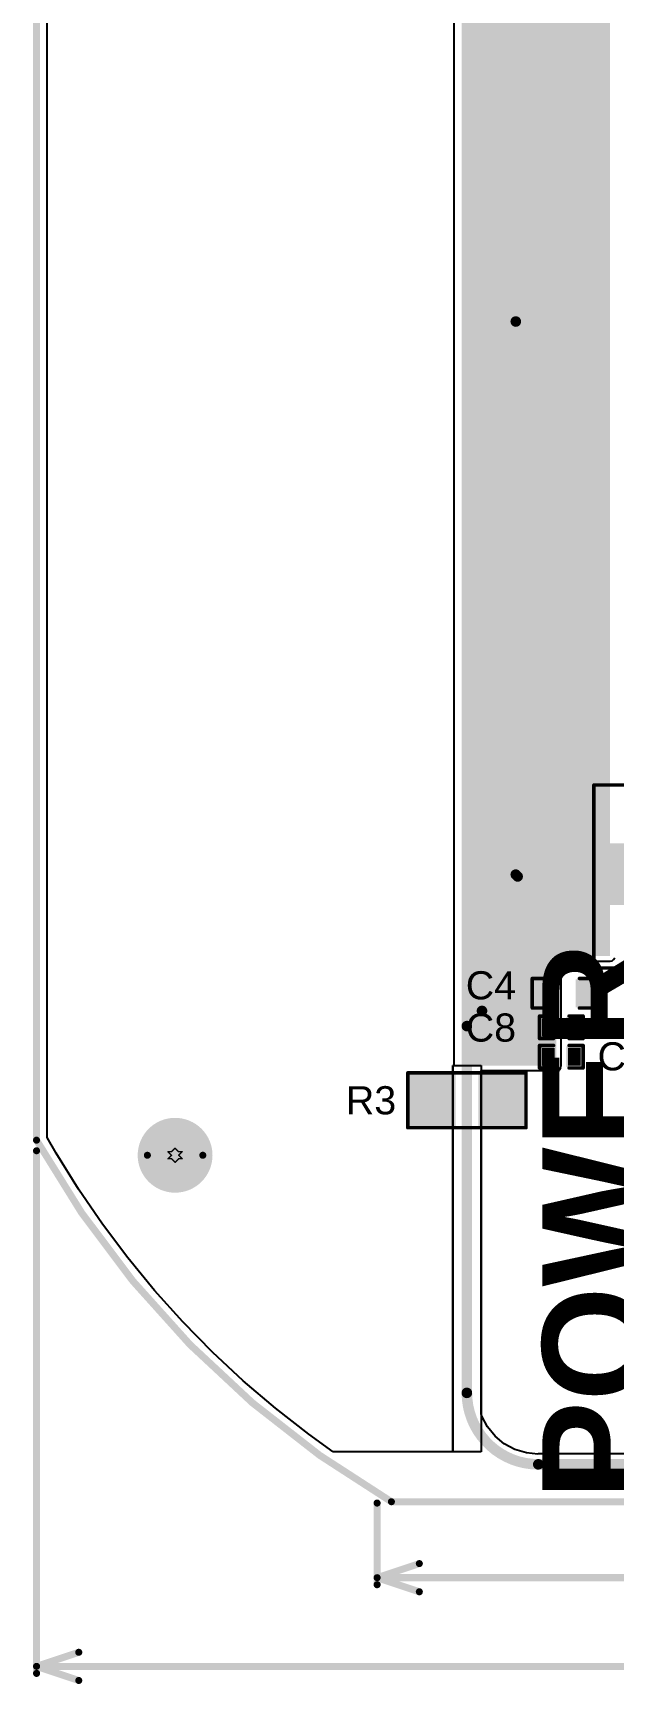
# Model space of a CAD drawing. Header units: inches. Extents: x -5 to 433, y -20 to 71.
# Drawn here: x -5.1 to 15.8, y -19.1 to 40.5 of the extents above; entities that cross this region are included whole.
import ezdxf

# ---------------------------------------------------------------- set-up
doc = ezdxf.new("R2010")
doc.units = ezdxf.units.IN
for name, color, linetype in [('Board Outline', 216, 'Continuous'), ('Bottom Layer', 5, 'Continuous'), ('Bottom Solder', 6, 'Continuous'), ('Deimensions', 6, 'Continuous'), ('Drill Drawing', 1, 'Continuous'), ('Multi-Layer', 9, 'Continuous'), ('Pad Holes', 156, 'Continuous'), ('Top Layer', 1, 'Continuous'), ('Top Overlay', 2, 'Continuous'), ('Top Paste', 8, 'Continuous'), ('Top Solder', 216, 'Continuous')]:
    doc.layers.add(name, color=color, linetype=linetype)
doc.styles.add('Arial', font='', dxfattribs={"height": 0.2})
doc.styles.add('Arial_Bold', font='', dxfattribs={"height": 0.2})
doc.styles.get('Arial').set_extended_font_data('Arial')
doc.styles.get('Arial_Bold').set_extended_font_data('Arial', bold=True)

# ---------------------------------------------------------------- blocks, each defined once
blk = doc.blocks.new('R___1206_1')
at = {"layer": 'Top Layer'}
for points in [[(-2.032, 0.889), (-0.508, 0.889), (-0.508, -0.889), (-2.032, -0.889)], [(0.508, 0.889), (2.032, 0.889), (2.032, -0.889), (0.508, -0.889)]]:
    blk.add_hatch(color=1, dxfattribs=at).paths.add_polyline_path(points)
at = {"layer": 'Top Paste'}
for points in [[(-2.032, 0.889), (-0.508, 0.889), (-0.508, -0.889), (-2.032, -0.889)], [(0.508, 0.889), (2.032, 0.889), (2.032, -0.889), (0.508, -0.889)]]:
    blk.add_hatch(color=8, dxfattribs=at).paths.add_polyline_path(points)
at = {"layer": 'Top Solder'}
for points in [[(-2.1336, 0.9906), (-0.4064, 0.9906), (-0.4064, -0.9906), (-2.1336, -0.9906)], [(0.4064, 0.9906), (2.1336, 0.9906), (2.1336, -0.9906), (0.4064, -0.9906)]]:
    blk.add_hatch(color=216, dxfattribs=at).paths.add_polyline_path(points)
at = {"layer": 'Top Overlay'}
for points in [[(-2.1336, 0.9906, 0.127, 0.127, 0), (2.1336, 0.9906, 0.127, 0.127, 0)], [(-2.1336, -0.9906, 0.127, 0.127, 0), (-2.1336, 0.9906, 0.127, 0.127, 0)], [(2.1336, -0.9906, 0.127, 0.127, 0), (2.1336, 0.9906, 0.127, 0.127, 0)], [(-2.1336, -0.9906, 0.127, 0.127, 0), (2.1336, -0.9906, 0.127, 0.127, 0)]]:
    blk.add_lwpolyline(points, format="xyseb", dxfattribs=at)
for points in [[(-2.16535, 0.9906, 0.0635, 0.0635, 1), (-2.10185, 0.9906, 0.0635, 0.0635, 1)], [(-2.16535, 0.9906, 0.0635, 0.0635, 1), (-2.10185, 0.9906, 0.0635, 0.0635, 1)], [(2.10185, 0.9906, 0.0635, 0.0635, 1), (2.16535, 0.9906, 0.0635, 0.0635, 1)], [(2.10185, 0.9906, 0.0635, 0.0635, 1), (2.16535, 0.9906, 0.0635, 0.0635, 1)], [(-2.16535, -0.9906, 0.0635, 0.0635, 1), (-2.10185, -0.9906, 0.0635, 0.0635, 1)], [(-2.16535, -0.9906, 0.0635, 0.0635, 1), (-2.10185, -0.9906, 0.0635, 0.0635, 1)], [(2.10185, -0.9906, 0.0635, 0.0635, 1), (2.16535, -0.9906, 0.0635, 0.0635, 1)], [(2.10185, -0.9906, 0.0635, 0.0635, 1), (2.16535, -0.9906, 0.0635, 0.0635, 1)]]:
    blk.add_lwpolyline(points, format="xyseb", close=True, dxfattribs=at)
blk = doc.blocks.new('SOT__223_2')
at = {"layer": 'Top Layer'}
for points in [[(-1.9, 4.05), (1.9, 4.05), (1.9, 2.05), (-1.9, 2.05)], [(-3.05, -2.05), (-1.55, -2.05), (-1.55, -4.05), (-3.05, -4.05)], [(-0.75, -2.05), (0.75, -2.05), (0.75, -4.05), (-0.75, -4.05)], [(1.55, -2.05), (3.05, -2.05), (3.05, -4.05), (1.55, -4.05)]]:
    blk.add_hatch(color=1, dxfattribs=at).paths.add_polyline_path(points)
at = {"layer": 'Top Paste'}
for points in [[(-1.9, 4.05), (1.9, 4.05), (1.9, 2.05), (-1.9, 2.05)], [(-3.05, -2.05), (-1.55, -2.05), (-1.55, -4.05), (-3.05, -4.05)], [(-0.75, -2.05), (0.75, -2.05), (0.75, -4.05), (-0.75, -4.05)], [(1.55, -2.05), (3.05, -2.05), (3.05, -4.05), (1.55, -4.05)]]:
    blk.add_hatch(color=8, dxfattribs=at).paths.add_polyline_path(points)
at = {"layer": 'Top Solder'}
for points in [[(-2.002, 4.152), (2.002, 4.152), (2.002, 1.948), (-2.002, 1.948)], [(-3.152, -1.948), (-1.448, -1.948), (-1.448, -4.152), (-3.152, -4.152)], [(-0.852, -1.948), (0.852, -1.948), (0.852, -4.152), (-0.852, -4.152)], [(1.448, -1.948), (3.152, -1.948), (3.152, -4.152), (1.448, -4.152)]]:
    blk.add_hatch(color=216, dxfattribs=at).paths.add_polyline_path(points)
at = {"layer": 'Top Overlay'}
for points in [[(-3.302, 1.803, 0.127, 0.127, 0), (-3.302, -1.829, 0.127, 0.127, 0)], [(-3.302, 1.803, 0.127, 0.127, 0), (3.302, 1.803, 0.127, 0.127, 0)], [(3.302, 1.803, 0.127, 0.127, 0), (3.302, -1.829, 0.127, 0.127, 0)], [(-3.302, -1.829, 0.127, 0.127, 0), (3.302, -1.829, 0.127, 0.127, 0)], [(-3.353, -2.946, 0.2, 0.2, 0), (-3.353, -3.2, 0.2, 0.2, 0)], [(-3.353, -2.946, 0.2, 0.2, 0), (-3.226, -3.073, 0.2, 0.2, 0)], [(-3.226, -3.073, 0.2, 0.2, 0), (-3.353, -3.2, 0.2, 0.2, 0)]]:
    blk.add_lwpolyline(points, format="xyseb", dxfattribs=at)
for points in [[(-3.334, 1.803, 0.0635, 0.0635, 1), (-3.27, 1.803, 0.0635, 0.0635, 1)], [(-3.334, 1.803, 0.0635, 0.0635, 1), (-3.27, 1.803, 0.0635, 0.0635, 1)], [(3.27, 1.803, 0.0635, 0.0635, 1), (3.334, 1.803, 0.0635, 0.0635, 1)], [(3.27, 1.803, 0.0635, 0.0635, 1), (3.334, 1.803, 0.0635, 0.0635, 1)], [(-3.334, -1.829, 0.0635, 0.0635, 1), (-3.27, -1.829, 0.0635, 0.0635, 1)], [(-3.334, -1.829, 0.0635, 0.0635, 1), (-3.27, -1.829, 0.0635, 0.0635, 1)], [(3.27, -1.829, 0.0635, 0.0635, 1), (3.334, -1.829, 0.0635, 0.0635, 1)], [(3.27, -1.829, 0.0635, 0.0635, 1), (3.334, -1.829, 0.0635, 0.0635, 1)], [(-3.403, -2.946, 0.1, 0.1, 1), (-3.303, -2.946, 0.1, 0.1, 1)], [(-3.403, -2.946, 0.1, 0.1, 1), (-3.303, -2.946, 0.1, 0.1, 1)], [(-3.276, -3.073, 0.1, 0.1, 1), (-3.176, -3.073, 0.1, 0.1, 1)], [(-3.276, -3.073, 0.1, 0.1, 1), (-3.176, -3.073, 0.1, 0.1, 1)], [(-3.403, -3.2, 0.1, 0.1, 1), (-3.303, -3.2, 0.1, 0.1, 1)], [(-3.403, -3.2, 0.1, 0.1, 1), (-3.303, -3.2, 0.1, 0.1, 1)]]:
    blk.add_lwpolyline(points, format="xyseb", close=True, dxfattribs=at)
blk = doc.blocks.new('C___0402_4')
at = {"layer": 'Top Layer'}
for points in [[(-0.699, -0.318), (-0.699, 0.318), (-0.241, 0.318), (-0.241, -0.318)], [(0.241, -0.318), (0.241, 0.318), (0.699, 0.318), (0.699, -0.318)]]:
    blk.add_hatch(color=1, dxfattribs=at).paths.add_polyline_path(points)
at = {"layer": 'Top Paste'}
for points in [[(-0.699, -0.318), (-0.699, 0.318), (-0.241, 0.318), (-0.241, -0.318)], [(0.241, -0.318), (0.241, 0.318), (0.699, 0.318), (0.699, -0.318)]]:
    blk.add_hatch(color=8, dxfattribs=at).paths.add_polyline_path(points)
at = {"layer": 'Top Solder'}
for points in [[(-0.758, -0.377), (-0.758, 0.377), (-0.181, 0.377), (-0.181, -0.377)], [(0.181, -0.377), (0.181, 0.377), (0.758, 0.377), (0.758, -0.377)]]:
    blk.add_hatch(color=216, dxfattribs=at).paths.add_polyline_path(points)
at = {"layer": 'Top Overlay'}
for points in [[(-0.279, 0.406, 0.127, 0.127, 0), (-0.787, 0.406, 0.127, 0.127, 0)], [(-0.787, 0.406, 0.127, 0.127, 0), (-0.787, -0.406, 0.127, 0.127, 0)], [(0.787, 0.406, 0.127, 0.127, 0), (0.279, 0.406, 0.127, 0.127, 0)], [(0.787, 0.406, 0.127, 0.127, 0), (0.787, -0.406, 0.127, 0.127, 0)], [(-0.279, -0.406, 0.127, 0.127, 0), (-0.787, -0.406, 0.127, 0.127, 0)], [(0.787, -0.406, 0.127, 0.127, 0), (0.279, -0.406, 0.127, 0.127, 0)]]:
    blk.add_lwpolyline(points, format="xyseb", dxfattribs=at)
for points in [[(-0.819, 0.406, 0.0635, 0.0635, 1), (-0.756, 0.406, 0.0635, 0.0635, 1)], [(-0.819, 0.406, 0.0635, 0.0635, 1), (-0.756, 0.406, 0.0635, 0.0635, 1)], [(-0.311, 0.406, 0.0635, 0.0635, 1), (-0.248, 0.406, 0.0635, 0.0635, 1)], [(0.248, 0.406, 0.0635, 0.0635, 1), (0.311, 0.406, 0.0635, 0.0635, 1)], [(0.756, 0.406, 0.0635, 0.0635, 1), (0.819, 0.406, 0.0635, 0.0635, 1)], [(0.756, 0.406, 0.0635, 0.0635, 1), (0.819, 0.406, 0.0635, 0.0635, 1)], [(-0.819, -0.406, 0.0635, 0.0635, 1), (-0.756, -0.406, 0.0635, 0.0635, 1)], [(-0.819, -0.406, 0.0635, 0.0635, 1), (-0.756, -0.406, 0.0635, 0.0635, 1)], [(-0.311, -0.406, 0.0635, 0.0635, 1), (-0.248, -0.406, 0.0635, 0.0635, 1)], [(0.248, -0.406, 0.0635, 0.0635, 1), (0.311, -0.406, 0.0635, 0.0635, 1)], [(0.756, -0.406, 0.0635, 0.0635, 1), (0.819, -0.406, 0.0635, 0.0635, 1)], [(0.756, -0.406, 0.0635, 0.0635, 1), (0.819, -0.406, 0.0635, 0.0635, 1)]]:
    blk.add_lwpolyline(points, format="xyseb", close=True, dxfattribs=at)
blk = doc.blocks.new('C___0603_6')
at = {"layer": 'Top Layer'}
for points in [[(-0.381, 0.445), (-0.381, -0.445), (-1.143, -0.445), (-1.143, 0.445)], [(1.143, 0.445), (1.143, -0.445), (0.381, -0.445), (0.381, 0.445)]]:
    blk.add_hatch(color=1, dxfattribs=at).paths.add_polyline_path(points)
at = {"layer": 'Top Paste'}
for points in [[(-0.381, 0.445), (-0.381, -0.445), (-1.143, -0.445), (-1.143, 0.445)], [(1.143, 0.445), (1.143, -0.445), (0.381, -0.445), (0.381, 0.445)]]:
    blk.add_hatch(color=8, dxfattribs=at).paths.add_polyline_path(points)
at = {"layer": 'Top Solder'}
for points in [[(-0.321, 0.504), (-0.321, -0.504), (-1.203, -0.504), (-1.203, 0.504)], [(1.203, 0.504), (1.203, -0.504), (0.321, -0.504), (0.321, 0.504)]]:
    blk.add_hatch(color=216, dxfattribs=at).paths.add_polyline_path(points)
at = {"layer": 'Top Overlay'}
for points in [[(-1.245, 0.533, 0.127, 0.127, 0), (-1.245, -0.533, 0.127, 0.127, 0)], [(-0.457, 0.533, 0.127, 0.127, 0), (-1.245, 0.533, 0.127, 0.127, 0)], [(1.245, 0.533, 0.127, 0.127, 0), (0.457, 0.533, 0.127, 0.127, 0)], [(1.245, 0.533, 0.127, 0.127, 0), (1.245, -0.533, 0.127, 0.127, 0)], [(-0.457, -0.533, 0.127, 0.127, 0), (-1.245, -0.533, 0.127, 0.127, 0)], [(1.245, -0.533, 0.127, 0.127, 0), (0.457, -0.533, 0.127, 0.127, 0)]]:
    blk.add_lwpolyline(points, format="xyseb", dxfattribs=at)
for points in [[(-1.276, 0.533, 0.0635, 0.0635, 1), (-1.213, 0.533, 0.0635, 0.0635, 1)], [(-1.276, 0.533, 0.0635, 0.0635, 1), (-1.213, 0.533, 0.0635, 0.0635, 1)], [(-0.489, 0.533, 0.0635, 0.0635, 1), (-0.425, 0.533, 0.0635, 0.0635, 1)], [(0.425, 0.533, 0.0635, 0.0635, 1), (0.489, 0.533, 0.0635, 0.0635, 1)], [(1.213, 0.533, 0.0635, 0.0635, 1), (1.276, 0.533, 0.0635, 0.0635, 1)], [(1.213, 0.533, 0.0635, 0.0635, 1), (1.276, 0.533, 0.0635, 0.0635, 1)], [(-1.276, -0.533, 0.0635, 0.0635, 1), (-1.213, -0.533, 0.0635, 0.0635, 1)], [(-1.276, -0.533, 0.0635, 0.0635, 1), (-1.213, -0.533, 0.0635, 0.0635, 1)], [(-0.489, -0.533, 0.0635, 0.0635, 1), (-0.425, -0.533, 0.0635, 0.0635, 1)], [(0.425, -0.533, 0.0635, 0.0635, 1), (0.489, -0.533, 0.0635, 0.0635, 1)], [(1.213, -0.533, 0.0635, 0.0635, 1), (1.276, -0.533, 0.0635, 0.0635, 1)], [(1.213, -0.533, 0.0635, 0.0635, 1), (1.276, -0.533, 0.0635, 0.0635, 1)]]:
    blk.add_lwpolyline(points, format="xyseb", close=True, dxfattribs=at)
blk = doc.blocks.new('C___0402_39')
at = {"layer": 'Top Layer'}
for points in [[(-0.699, -0.318), (-0.699, 0.318), (-0.241, 0.318), (-0.241, -0.318)], [(0.241, -0.318), (0.241, 0.318), (0.699, 0.318), (0.699, -0.318)]]:
    blk.add_hatch(color=1, dxfattribs=at).paths.add_polyline_path(points)
at = {"layer": 'Top Paste'}
for points in [[(-0.699, -0.318), (-0.699, 0.318), (-0.241, 0.318), (-0.241, -0.318)], [(0.241, -0.318), (0.241, 0.318), (0.699, 0.318), (0.699, -0.318)]]:
    blk.add_hatch(color=8, dxfattribs=at).paths.add_polyline_path(points)
at = {"layer": 'Top Solder'}
for points in [[(-0.758, -0.377), (-0.758, 0.377), (-0.181, 0.377), (-0.181, -0.377)], [(0.181, -0.377), (0.181, 0.377), (0.758, 0.377), (0.758, -0.377)]]:
    blk.add_hatch(color=216, dxfattribs=at).paths.add_polyline_path(points)
at = {"layer": 'Top Overlay'}
for points in [[(-0.787, 0.406, 0.127, 0.127, 0), (-0.787, -0.406, 0.127, 0.127, 0)], [(-0.279, 0.406, 0.127, 0.127, 0), (-0.787, 0.406, 0.127, 0.127, 0)], [(0.787, 0.406, 0.127, 0.127, 0), (0.279, 0.406, 0.127, 0.127, 0)], [(0.787, 0.406, 0.127, 0.127, 0), (0.787, -0.406, 0.127, 0.127, 0)], [(-0.279, -0.406, 0.127, 0.127, 0), (-0.787, -0.406, 0.127, 0.127, 0)], [(0.787, -0.406, 0.127, 0.127, 0), (0.279, -0.406, 0.127, 0.127, 0)]]:
    blk.add_lwpolyline(points, format="xyseb", dxfattribs=at)
for points in [[(-0.819, 0.406, 0.0635, 0.0635, 1), (-0.756, 0.406, 0.0635, 0.0635, 1)], [(-0.819, 0.406, 0.0635, 0.0635, 1), (-0.756, 0.406, 0.0635, 0.0635, 1)], [(-0.311, 0.406, 0.0635, 0.0635, 1), (-0.248, 0.406, 0.0635, 0.0635, 1)], [(0.248, 0.406, 0.0635, 0.0635, 1), (0.311, 0.406, 0.0635, 0.0635, 1)], [(0.756, 0.406, 0.0635, 0.0635, 1), (0.819, 0.406, 0.0635, 0.0635, 1)], [(0.756, 0.406, 0.0635, 0.0635, 1), (0.819, 0.406, 0.0635, 0.0635, 1)], [(-0.819, -0.406, 0.0635, 0.0635, 1), (-0.756, -0.406, 0.0635, 0.0635, 1)], [(-0.819, -0.406, 0.0635, 0.0635, 1), (-0.756, -0.406, 0.0635, 0.0635, 1)], [(-0.311, -0.406, 0.0635, 0.0635, 1), (-0.248, -0.406, 0.0635, 0.0635, 1)], [(0.248, -0.406, 0.0635, 0.0635, 1), (0.311, -0.406, 0.0635, 0.0635, 1)], [(0.756, -0.406, 0.0635, 0.0635, 1), (0.819, -0.406, 0.0635, 0.0635, 1)], [(0.756, -0.406, 0.0635, 0.0635, 1), (0.819, -0.406, 0.0635, 0.0635, 1)]]:
    blk.add_lwpolyline(points, format="xyseb", close=True, dxfattribs=at)

msp = doc.modelspace()

# ---------------------------------------------------------------- hatches: boundary and pattern name
at = {"layer": 'Bottom Layer'}
h = msp.add_hatch(color=5, dxfattribs=at)
edge = h.paths.add_edge_path()
edge.add_arc((0, 0), 1.3, 0, 360)
at = {"layer": 'Bottom Solder'}
h = msp.add_hatch(color=6, dxfattribs=at)
edge = h.paths.add_edge_path()
edge.add_arc((0, 0), 1.35, 0, 360)
at = {"layer": 'Multi-Layer'}
h = msp.add_hatch(color=9, dxfattribs=at)
edge = h.paths.add_edge_path()
edge.add_arc((0, 0), 1.3, 0, 360)
at = {"layer": 'Pad Holes'}
h = msp.add_hatch(color=7, dxfattribs=at)
edge = h.paths.add_edge_path()
edge.add_arc((0, 0), 1, 0, 360)
at = {"layer": 'Top Layer'}
for points in [[(10.338, 7.188), (15.697, 7.188), (15.697, 56.947), (10.338, 56.947)], [(10.338, 7.188), (15.628, 7.188), (15.628, 12.929), (10.338, 12.929)], [(14.935, 9.027), (21.006, 9.027), (21.006, 11.252), (14.935, 11.252)], [(10.338, 3.238), (13.751, 3.238), (13.751, 9.677), (10.338, 9.677)]]:
    msp.add_hatch(color=1, dxfattribs=at).paths.add_polyline_path(points)
h = msp.add_hatch(color=1, dxfattribs=at)
edge = h.paths.add_edge_path()
edge.add_arc((0, 0), 1.3, 0, 360)
at = {"layer": 'Top Solder'}
h = msp.add_hatch(color=216, dxfattribs=at)
edge = h.paths.add_edge_path()
edge.add_arc((0, 0), 1.35, 0, 360)

# ---------------------------------------------------------------- linework, layer by layer
at = {"layer": 'Board Outline'}
for points in [[(-5, 0.544, 0.254, 0.254, 0), (-5, 48.544, 0.254, 0.254, 0)], [(7.805, -12.5, 0.254, 0.254, -0.132866), (-5, 0.544, 0.254, 0.254, 0)], [(-1, 0, 0.254, 0.254, -1), (1, 0, 0.254, 0.254, 0)], [(1, 0, 0.254, 0.254, -1), (-1, 0, 0.254, 0.254, 0)], [(7.805, -12.5, 0.254, 0.254, 0), (72.195, -12.5, 0.254, 0.254, 0)]]:
    msp.add_lwpolyline(points, format="xyseb", dxfattribs=at)
for points in [[(-5.063, 0.544, 0.127, 0.127, 1), (-4.936, 0.544, 0.127, 0.127, 1)], [(-5.063, 0.544, 0.127, 0.127, 1), (-4.936, 0.544, 0.127, 0.127, 1)], [(-1.064, 0, 0.127, 0.127, 1), (-0.937, 0, 0.127, 0.127, 1)], [(-1.064, 0, 0.127, 0.127, 1), (-0.937, 0, 0.127, 0.127, 1)], [(0.937, 0, 0.127, 0.127, 1), (1.064, 0, 0.127, 0.127, 1)], [(0.937, 0, 0.127, 0.127, 1), (1.064, 0, 0.127, 0.127, 1)], [(7.741, -12.5, 0.127, 0.127, 1), (7.868, -12.5, 0.127, 0.127, 1)], [(7.741, -12.5, 0.127, 0.127, 1), (7.868, -12.5, 0.127, 0.127, 1)]]:
    msp.add_lwpolyline(points, format="xyseb", close=True, dxfattribs=at)
at = {"layer": 'Deimensions'}
for points in [[(-5, -18.694, 0.254, 0.254, 0), (-5, 0.163, 0.254, 0.254, 0)], [(7.29, -15.494, 0.254, 0.254, 0), (7.29, -12.548, 0.254, 0.254, 0)], [(7.29, -15.24, 0.254, 0.254, 0), (8.814, -14.732, 0.254, 0.254, 0)], [(7.29, -15.24, 0.254, 0.254, 0), (8.814, -15.748, 0.254, 0.254, 0)], [(7.29, -15.24, 0.254, 0.254, 0), (34.105, -15.24, 0.254, 0.254, 0)], [(-5, -18.44, 0.254, 0.254, 0), (-3.476, -17.932, 0.254, 0.254, 0)], [(-5, -18.44, 0.254, 0.254, 0), (-3.476, -18.948, 0.254, 0.254, 0)], [(-5, -18.44, 0.254, 0.254, 0), (34.236, -18.44, 0.254, 0.254, 0)]]:
    msp.add_lwpolyline(points, format="xyseb", dxfattribs=at)
for points in [[(-5.063, 0.163, 0.127, 0.127, 1), (-4.936, 0.163, 0.127, 0.127, 1)], [(7.226, -12.548, 0.127, 0.127, 1), (7.353, -12.548, 0.127, 0.127, 1)], [(8.75, -14.732, 0.127, 0.127, 1), (8.877, -14.732, 0.127, 0.127, 1)], [(7.226, -15.24, 0.127, 0.127, 1), (7.353, -15.24, 0.127, 0.127, 1)], [(7.226, -15.24, 0.127, 0.127, 1), (7.353, -15.24, 0.127, 0.127, 1)], [(7.226, -15.24, 0.127, 0.127, 1), (7.353, -15.24, 0.127, 0.127, 1)], [(7.226, -15.494, 0.127, 0.127, 1), (7.353, -15.494, 0.127, 0.127, 1)], [(8.75, -15.748, 0.127, 0.127, 1), (8.877, -15.748, 0.127, 0.127, 1)], [(-3.539, -17.932, 0.127, 0.127, 1), (-3.412, -17.932, 0.127, 0.127, 1)], [(-5.063, -18.44, 0.127, 0.127, 1), (-4.936, -18.44, 0.127, 0.127, 1)], [(-5.063, -18.44, 0.127, 0.127, 1), (-4.936, -18.44, 0.127, 0.127, 1)], [(-5.063, -18.44, 0.127, 0.127, 1), (-4.936, -18.44, 0.127, 0.127, 1)], [(-5.063, -18.694, 0.127, 0.127, 1), (-4.936, -18.694, 0.127, 0.127, 1)], [(-3.539, -18.948, 0.127, 0.127, 1), (-3.412, -18.948, 0.127, 0.127, 1)]]:
    msp.add_lwpolyline(points, format="xyseb", close=True, dxfattribs=at)
at = {"layer": 'Drill Drawing'}
for points in [[(-0.254, 0.127, 0.0508, 0.0508, 0), (-0.127, 0, 0.0508, 0.0508, 0)], [(-0.254, 0.127, 0.0508, 0.0508, 0), (-0.127, 0.127, 0.0508, 0.0508, 0)], [(-0.254, -0.127, 0.0508, 0.0508, 0), (-0.127, 0, 0.0508, 0.0508, 0)], [(-0.127, 0.127, 0.0508, 0.0508, 0), (0, 0.254, 0.0508, 0.0508, 0)], [(0, 0.254, 0.0508, 0.0508, 0), (0.127, 0.127, 0.0508, 0.0508, 0)], [(0.127, 0.127, 0.0508, 0.0508, 0), (0.254, 0.127, 0.0508, 0.0508, 0)], [(0.127, 0, 0.0508, 0.0508, 0), (0.254, 0.127, 0.0508, 0.0508, 0)], [(0.127, 0, 0.0508, 0.0508, 0), (0.254, -0.127, 0.0508, 0.0508, 0)], [(-0.254, -0.127, 0.0508, 0.0508, 0), (-0.127, -0.127, 0.0508, 0.0508, 0)], [(-0.127, -0.127, 0.0508, 0.0508, 0), (0, -0.254, 0.0508, 0.0508, 0)], [(0, -0.254, 0.0508, 0.0508, 0), (0.127, -0.127, 0.0508, 0.0508, 0)], [(0.127, -0.127, 0.0508, 0.0508, 0), (0.254, -0.127, 0.0508, 0.0508, 0)]]:
    msp.add_lwpolyline(points, format="xyseb", dxfattribs=at)
for points in [[(-0.267, 0.127, 0.0254, 0.0254, 1), (-0.241, 0.127, 0.0254, 0.0254, 1)], [(-0.267, 0.127, 0.0254, 0.0254, 1), (-0.241, 0.127, 0.0254, 0.0254, 1)], [(-0.14, 0.127, 0.0254, 0.0254, 1), (-0.114, 0.127, 0.0254, 0.0254, 1)], [(-0.14, 0.127, 0.0254, 0.0254, 1), (-0.114, 0.127, 0.0254, 0.0254, 1)], [(-0.14, 0, 0.0254, 0.0254, 1), (-0.114, 0, 0.0254, 0.0254, 1)], [(-0.14, 0, 0.0254, 0.0254, 1), (-0.114, 0, 0.0254, 0.0254, 1)], [(-0.013, 0.254, 0.0254, 0.0254, 1), (0.013, 0.254, 0.0254, 0.0254, 1)], [(-0.013, 0.254, 0.0254, 0.0254, 1), (0.013, 0.254, 0.0254, 0.0254, 1)], [(0.114, 0.127, 0.0254, 0.0254, 1), (0.14, 0.127, 0.0254, 0.0254, 1)], [(0.114, 0.127, 0.0254, 0.0254, 1), (0.14, 0.127, 0.0254, 0.0254, 1)], [(0.114, 0, 0.0254, 0.0254, 1), (0.14, 0, 0.0254, 0.0254, 1)], [(0.114, 0, 0.0254, 0.0254, 1), (0.14, 0, 0.0254, 0.0254, 1)], [(0.241, 0.127, 0.0254, 0.0254, 1), (0.267, 0.127, 0.0254, 0.0254, 1)], [(0.241, 0.127, 0.0254, 0.0254, 1), (0.267, 0.127, 0.0254, 0.0254, 1)], [(-0.267, -0.127, 0.0254, 0.0254, 1), (-0.241, -0.127, 0.0254, 0.0254, 1)], [(-0.267, -0.127, 0.0254, 0.0254, 1), (-0.241, -0.127, 0.0254, 0.0254, 1)], [(-0.14, -0.127, 0.0254, 0.0254, 1), (-0.114, -0.127, 0.0254, 0.0254, 1)], [(-0.14, -0.127, 0.0254, 0.0254, 1), (-0.114, -0.127, 0.0254, 0.0254, 1)], [(-0.013, -0.254, 0.0254, 0.0254, 1), (0.013, -0.254, 0.0254, 0.0254, 1)], [(-0.013, -0.254, 0.0254, 0.0254, 1), (0.013, -0.254, 0.0254, 0.0254, 1)], [(0.114, -0.127, 0.0254, 0.0254, 1), (0.14, -0.127, 0.0254, 0.0254, 1)], [(0.114, -0.127, 0.0254, 0.0254, 1), (0.14, -0.127, 0.0254, 0.0254, 1)], [(0.241, -0.127, 0.0254, 0.0254, 1), (0.267, -0.127, 0.0254, 0.0254, 1)], [(0.241, -0.127, 0.0254, 0.0254, 1), (0.267, -0.127, 0.0254, 0.0254, 1)]]:
    msp.add_lwpolyline(points, format="xyseb", close=True, dxfattribs=at)
at = {"layer": 'Top Layer'}
for p, q in [((10.058, 48.987), (10.058, 3.238)), ((-4.612, 0.645), (-4.612, 48.468)), ((13.932, 3.238), (13.932, 7.007)), ((13.932, 7.007), (15.697, 7.007)), ((15.697, 7.007), (15.767, 7.021)), ((15.767, 7.021), (15.825, 7.06)), ((15.825, 7.06), (15.865, 7.119)), ((10.023, 3.238), (11.039, 3.238)), ((10.023, -10.697), (10.023, 3.238)), ((10.058, 3.238), (10.023, 3.238)), ((10.023, 3.238), (10.023, -10.697)), ((11.039, 3.238), (11.039, -10.697)), ((11.039, -9.324), (11.039, 3.057)), ((11.039, 3.057), (13.751, 3.057)), ((13.751, 3.057), (13.768, 3.06)), ((13.768, 3.06), (13.873, 3.06)), ((13.873, 3.106), (13.879, 3.11)), ((13.873, 3.06), (13.873, 3.106)), ((13.879, 3.11), (13.918, 3.169)), ((13.918, 3.169), (13.932, 3.238)), ((-4.288, 0.07), (-4.612, 0.645)), ((-3.483, -1.225), (-4.288, 0.07)), ((-2.623, -2.483), (-3.483, -1.225)), ((-1.708, -3.702), (-2.623, -2.483)), ((-0.74, -4.879), (-1.708, -3.702)), ((0.279, -6.013), (-0.74, -4.879)), ((1.347, -7.101), (0.279, -6.013)), ((2.462, -8.14), (1.347, -7.101)), ((3.621, -9.13), (2.462, -8.14)), ((4.823, -10.067), (3.621, -9.13)), ((11.067, -9.418), (11.039, -9.324)), ((11.271, -9.799), (11.067, -9.418)), ((5.707, -10.697), (4.823, -10.067)), ((11.545, -10.134), (11.271, -9.799)), ((10.023, -10.697), (5.707, -10.697)), ((11.039, -10.697), (10.023, -10.697)), ((10.023, -10.697), (10.023, -10.697)), ((11.88, -10.408), (11.545, -10.134)), ((12.262, -10.612), (11.88, -10.408)), ((12.676, -10.738), (12.262, -10.612)), ((13.089, -10.779), (12.676, -10.738)), ((13.106, -10.775), (13.089, -10.779)), ((28.928, -10.775), (13.106, -10.775))]:
    msp.add_line(p, q, dxfattribs=at)
for points in [[(12.294, 10.126, 0.381, 0.381, 0), (12.294, 30.08, 0.381, 0.381, 0)], [(12.294, 10.126, 0.381, 0.381, 0), (12.361, 10.058, 0.381, 0.381, 0)], [(10.529, 4.661, 0.381, 0.381, 0), (11.074, 5.207, 0.381, 0.381, 0)], [(10.529, -8.573, 0.381, 0.381, 0), (10.529, 4.661, 0.381, 0.381, 0)], [(13.106, -11.151, 0.381, 0.381, -0.414214), (10.529, -8.573, 0.381, 0.381, 0)], [(13.106, -11.151, 0.381, 0.381, 0), (30.505, -11.151, 0.381, 0.381, 0)]]:
    msp.add_lwpolyline(points, format="xyseb", dxfattribs=at)
for points in [[(12.198, 30.08, 0.191, 0.191, 1), (12.389, 30.08, 0.191, 0.191, 1)], [(12.198, 10.126, 0.191, 0.191, 1), (12.389, 10.126, 0.191, 0.191, 1)], [(12.198, 10.126, 0.191, 0.191, 1), (12.389, 10.126, 0.191, 0.191, 1)], [(12.266, 10.058, 0.191, 0.191, 1), (12.456, 10.058, 0.191, 0.191, 1)], [(10.979, 5.207, 0.191, 0.191, 1), (11.17, 5.207, 0.191, 0.191, 1)], [(10.433, 4.661, 0.191, 0.191, 1), (10.624, 4.661, 0.191, 0.191, 1)], [(10.433, 4.661, 0.191, 0.191, 1), (10.624, 4.661, 0.191, 0.191, 1)], [(10.433, -8.573, 0.191, 0.191, 1), (10.624, -8.573, 0.191, 0.191, 1)], [(10.433, -8.573, 0.191, 0.191, 1), (10.624, -8.573, 0.191, 0.191, 1)], [(13.011, -11.151, 0.191, 0.191, 1), (13.202, -11.151, 0.191, 0.191, 1)], [(13.011, -11.151, 0.191, 0.191, 1), (13.202, -11.151, 0.191, 0.191, 1)]]:
    msp.add_lwpolyline(points, format="xyseb", close=True, dxfattribs=at)

# ---------------------------------------------------------------- block references
for name, p, rotation in [('SOT__223_2', (16.916, 10.058), 90), ('C___0603_6', (14.133, 5.845), 180), ('C___0402_39', (13.937, 4.616), 180), ('C___0402_4', (13.937, 3.556), 180)]:
    msp.add_blockref(name, p, dxfattribs=dict(rotation=rotation))
msp.add_blockref('R___1206_1', (10.531, 1.984))

# ---------------------------------------------------------------- texts
at = {"layer": 'Top Overlay', "style": 'Arial_Bold'}
msp.add_text('POWER', height=3.81, rotation=90, dxfattribs=at).set_placement((17.06, -12.427))
at = {"layer": 'Top Overlay', "style": 'Arial'}
for s, p in [('C4', (10.489, 5.624)), ('C8', (10.489, 4.1)), ('C9', (15.244, 3.061)), ('R3', (6.164, 1.476))]:
    msp.add_text(s, height=1.016, dxfattribs=at).set_placement(p)

doc.saveas('drawing.dxf')
